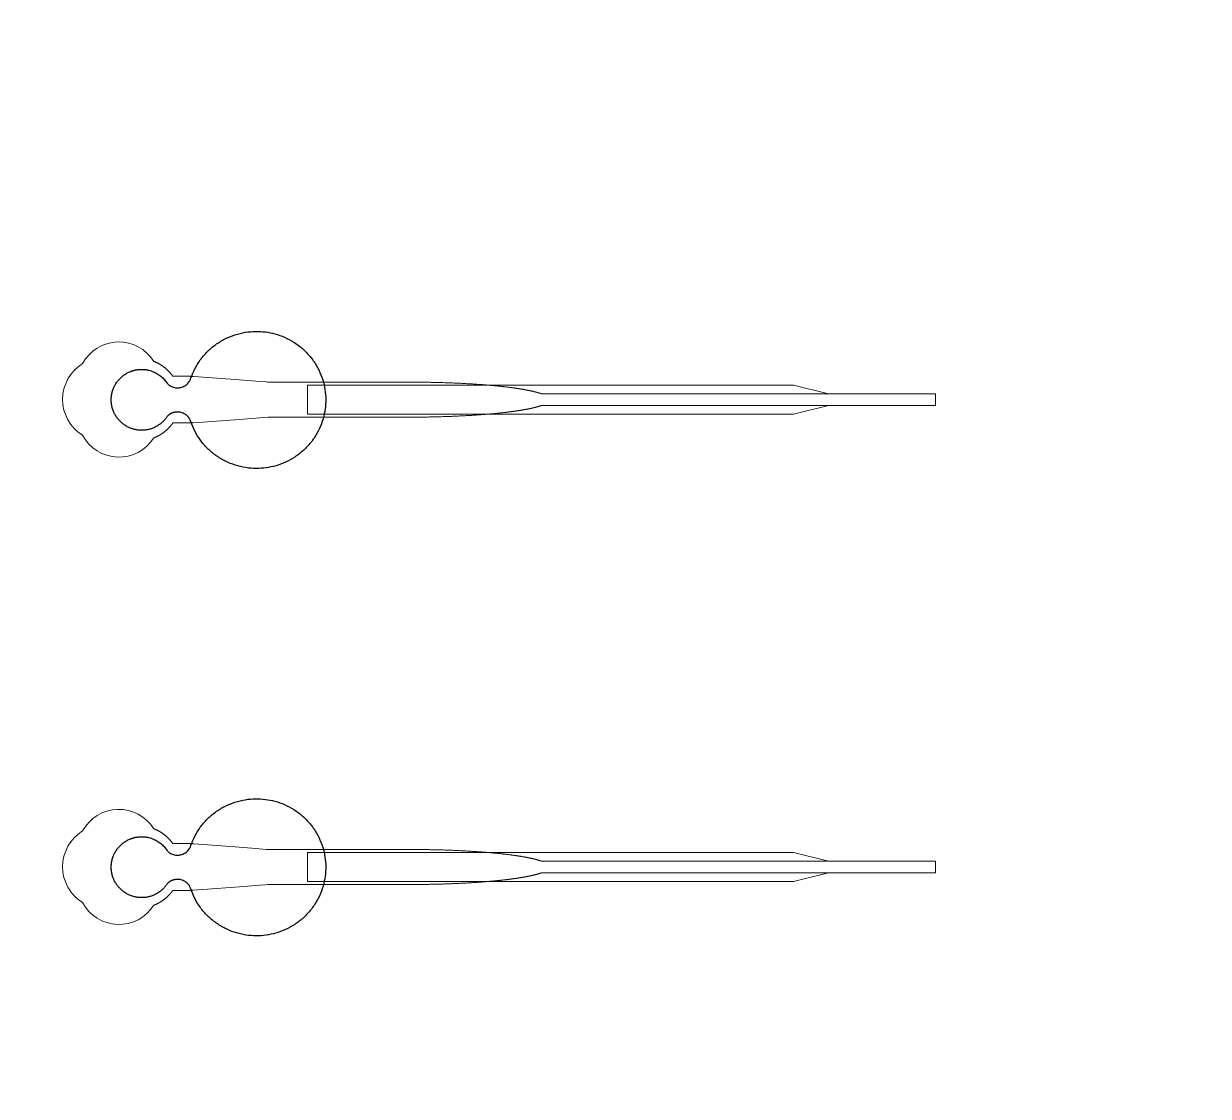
# Model space of a CAD drawing. Header units: inches. Extents: x -52997 to 52003, y -52254 to 52746.
# Drawn here: x 11659 to 16729, y -10988 to -6398 of the extents above; entities that cross this region are included whole.
import ezdxf

# ---------------------------------------------------------------- set-up
doc = ezdxf.new("R2010")
doc.units = ezdxf.units.IN
doc.header["$MEASUREMENT"] = 0
doc.layers.add('1', color=1, linetype='Continuous')
doc.layers.add('2', color=140, linetype='Continuous', lineweight=0)
doc.layers.add('3', color=90, linetype='Continuous', lineweight=0)

msp = doc.modelspace()

# ---------------------------------------------------------------- linework, layer by layer
at = {"layer": '1'}
for points in [[(-16283.4, -47485.7), (0, -47485.7), (16283.4, -47485.7, 5.999107)], [(-16250, -47285.7), (0, -47285.7), (16250, -47285.7, 5.986812)], [(-13685.8, -45485.7), (0, -45485.7), (13685.8, -45485.7, 6.794322)]]:
    msp.add_lwpolyline(points, format="xyb", close=True, dxfattribs=at)
msp.add_circle((-497.2, 245.8), 52500, dxfattribs=at)
for points in [[(12273.5, -8078.6), (12295.7, -8055.5), (12327.3, -8060.7), (12359, -8065.9), (12372.6, -8094.9), (12448, -8335.8), (12700, -8298.1), (12952, -8260.4), (12952.2, -8008.3), (12952.3, -7756.1), (12700.3, -7718.2), (12448.3, -7680.3), (12372.7, -7921.1), (12359.4, -7949.6), (12328.6, -7955.3), (12297.7, -7961.1), (12275.1, -7939.3), (12223.8, -7855.9), (12129.4, -7882), (12035, -7908.1), (12033.8, -8006), (12032.6, -8104), (12126.4, -8132.4), (12220.1, -8160.8), (12273.5, -8078.6)], [(12273.5, -10078.6), (12295.7, -10055.5), (12327.3, -10060.7), (12359, -10065.9), (12372.6, -10094.9), (12448, -10335.8), (12700, -10298.1), (12952, -10260.4), (12952.2, -10008.3), (12952.3, -9756.1), (12700.3, -9718.2), (12448.3, -9680.3), (12372.7, -9921.1), (12359.4, -9949.6), (12328.6, -9955.3), (12297.7, -9961.1), (12275.1, -9939.3), (12223.8, -9855.9), (12129.4, -9882), (12035, -9908.1), (12033.8, -10006), (12032.6, -10104), (12126.4, -10132.4), (12220.1, -10160.8), (12273.5, -10078.6)]]:
    msp.add_rational_spline(points, [1, 0.884783429184, 1, 0.884783429184, 1, 0.758252289935, 1, 0.758252289935, 1, 0.758252289935, 1, 0.758252289935, 1, 0.888941908896, 1, 0.888941908896, 1, 0.79946124759, 1, 0.79946124759, 1, 0.79946124759, 1, 0.79946124759, 1], degree=2, knots=[0, 0, 0, 0.969535, 0.969535, 1.939069, 1.939069, 3.359405, 3.359405, 4.779741, 4.779741, 6.200078, 6.200078, 7.620414, 7.620414, 8.571947, 8.571947, 9.52348, 9.52348, 10.812277, 10.812277, 12.101074, 12.101074, 13.389871, 13.389871, 14.678668, 14.678668, 14.678668], dxfattribs=at)
at = {"layer": '2'}
for points in [[(-16283.4, -47485.7), (0, -47485.7), (16283.4, -47485.7, 5.999107)], [(-16250, -47285.7), (0, -47285.7), (16250, -47285.7, 5.986812)], [(-13685.8, -45485.7), (0, -45485.7), (13685.8, -45485.7, 6.794322)], [(12216.2, -8170.4), (12216.5, -8170.3), (12217.4, -8170), (12218.2, -8169.7), (12219.1, -8169.3), (12219.9, -8169), (12220.8, -8168.6), (12221.6, -8168.3), (12222.5, -8167.9), (12223.3, -8167.5), (12224.2, -8167.2), (12225, -8166.8), (12225.9, -8166.4), (12226.7, -8166), (12227.6, -8165.6), (12228.5, -8165.2), (12229.3, -8164.8), (12230.2, -8164.4), (12231, -8163.9), (12231.9, -8163.5), (12232.7, -8163.1), (12233.6, -8162.6), (12234.5, -8162.2), (12235.3, -8161.7), (12236.2, -8161.3), (12237, -8160.8), (12237.9, -8160.3), (12238.8, -8159.9), (12239.6, -8159.4), (12240.5, -8158.9), (12241.3, -8158.4), (12242.2, -8157.9), (12243, -8157.4), (12243.9, -8156.9), (12244.7, -8156.4), (12245.6, -8155.8), (12246.4, -8155.3), (12247.3, -8154.8), (12248.1, -8154.2), (12249, -8153.7), (12249.8, -8153.1), (12250.6, -8152.6), (12251.5, -8152), (12252.3, -8151.4), (12253.1, -8150.9), (12254, -8150.3), (12254.8, -8149.7), (12255.6, -8149.1), (12256.5, -8148.5), (12257.3, -8147.9), (12258.1, -8147.3), (12258.9, -8146.7), (12259.7, -8146.1), (12260.5, -8145.5), (12261.3, -8144.8), (12262.2, -8144.2), (12263, -8143.6), (12263.8, -8142.9), (12264.5, -8142.3), (12265.3, -8141.7), (12266.1, -8141), (12266.9, -8140.4), (12267.7, -8139.7), (12268.5, -8139), (12269.2, -8138.4), (12270, -8137.7), (12270.8, -8137), (12271.5, -8136.3), (12272.3, -8135.7), (12273, -8135), (12273.8, -8134.3), (12274.5, -8133.6), (12275.3, -8132.9), (12276, -8132.2), (12276.7, -8131.5), (12277.5, -8130.8), (12278.2, -8130.1), (12278.9, -8129.3), (12279.6, -8128.6), (12280.3, -8127.9), (12281, -8127.2), (12281.7, -8126.4), (12282.4, -8125.7), (12283.1, -8125), (12283.8, -8124.3), (12284.4, -8123.5), (12285.1, -8122.8), (12285.8, -8122), (12286.4, -8121.3), (12287.1, -8120.5), (12287.7, -8119.8), (12288.3, -8119), (12289, -8118.3), (12289.6, -8117.5), (12290.2, -8116.8), (12290.8, -8116), (12291.5, -8115.3), (12292.1, -8114.5), (12292.7, -8113.7), (12293.2, -8113), (12293.8, -8112.2), (12294.4, -8111.4), (12295, -8110.7), (12295.5, -8109.9), (12296.1, -8109.1), (12296.7, -8108.4), (12297.2, -8107.6), (12297.7, -8106.8), (12341.3, -8106.8), (12363.1, -8106.8), (12374, -8106.8), (12376.8, -8106.8), (12378.1, -8106.8), (12378.2, -8106.8), (12378.2, -8106.8), (12378.2, -8106.8), (12378.2, -8106.8), (12378.2, -8106.8), (12378.3, -8106.8), (12378.6, -8106.8), (12379.3, -8106.7), (12380.7, -8106.6), (12383.5, -8106.4), (12405.5, -8104.7), (12582.2, -8091.2), (12670.5, -8084.4), (12692.6, -8082.7), (12703.6, -8081.9), (12704, -8081.8), (12704.1, -8081.8), (12704.1, -8081.8), (12704.1, -8081.8), (12704.2, -8081.8), (12704.6, -8081.8), (12965.1, -8081.8), (12971.4, -8081.8), (12984, -8081.8), (13084.5, -8081.8), (13285.5, -8081.8), (13298.1, -8081.8), (13304.3, -8081.8), (13307.5, -8081.8), (13309.1, -8081.8), (13309.4, -8081.8), (13309.6, -8081.8), (13309.7, -8081.8), (13309.8, -8081.8), (13309.8, -8081.8), (13309.8, -8081.8), (13310.4, -8081.8), (13315, -8081.8), (13319.6, -8081.8), (13324.2, -8081.8), (13328.8, -8081.8), (13333.5, -8081.8), (13338.1, -8081.7), (13342.8, -8081.7), (13347.5, -8081.7), (13352.2, -8081.6), (13356.9, -8081.6), (13361.6, -8081.6), (13366.3, -8081.5), (13371.1, -8081.4), (13375.8, -8081.4), (13380.6, -8081.3), (13385.3, -8081.2), (13390.1, -8081.2), (13394.9, -8081.1), (13399.6, -8081), (13404.4, -8080.9), (13409.2, -8080.8), (13414, -8080.7), (13418.8, -8080.6), (13423.6, -8080.5), (13428.5, -8080.3), (13433.3, -8080.2), (13438.1, -8080.1), (13442.9, -8080), (13447.8, -8079.8), (13452.6, -8079.7), (13457.4, -8079.5), (13462.3, -8079.4), (13467.1, -8079.2), (13471.9, -8079), (13476.8, -8078.9), (13481.6, -8078.7), (13486.4, -8078.5), (13491.2, -8078.3), (13496.1, -8078.1), (13500.9, -8077.9), (13505.7, -8077.7), (13510.5, -8077.5), (13515.3, -8077.3), (13520.1, -8077.1), (13524.9, -8076.8), (13529.7, -8076.6), (13534.5, -8076.4), (13539.2, -8076.1), (13544, -8075.9), (13548.7, -8075.6), (13553.5, -8075.4), (13558.2, -8075.1), (13562.9, -8074.8), (13567.6, -8074.6), (13572.3, -8074.3), (13577, -8074), (13581.7, -8073.7), (13586.3, -8073.4), (13591, -8073.1), (13595.6, -8072.8), (13600.2, -8072.5), (13604.8, -8072.1), (13609.4, -8071.8), (13611.6, -8071.6), (13613.9, -8071.5), (13616.2, -8071.3), (13618.5, -8071.1), (13620.7, -8071), (13623, -8070.8), (13625.2, -8070.6), (13627.5, -8070.5), (13629.7, -8070.3), (13631.9, -8070.1), (13634.2, -8069.9), (13636.4, -8069.7), (13638.6, -8069.6), (13640.8, -8069.4), (13643.1, -8069.2), (13645.3, -8069), (13647.5, -8068.8), (13649.6, -8068.6), (13651.8, -8068.5), (13654, -8068.3), (13656.2, -8068.1), (13658.4, -8067.9), (13660.5, -8067.7), (13662.7, -8067.5), (13664.8, -8067.3), (13667, -8067.1), (13669.1, -8066.9), (13671.2, -8066.7), (13673.4, -8066.5), (13675.5, -8066.3), (13677.6, -8066.1), (13679.7, -8065.9), (13681.8, -8065.7), (13683.9, -8065.5), (13686, -8065.3), (13688.1, -8065.1), (13690.1, -8064.8), (13692.2, -8064.6), (13694.2, -8064.4), (13696.3, -8064.2), (13698.3, -8064), (13700.4, -8063.8), (13702.4, -8063.5), (13704.4, -8063.3), (13706.4, -8063.1), (13708.4, -8062.9), (13710.4, -8062.7), (13712.4, -8062.4), (13714.4, -8062.2), (13716.4, -8062), (13718.3, -8061.8), (13720.3, -8061.5), (13722.2, -8061.3), (13724.2, -8061.1), (13726.1, -8060.8), (13728, -8060.6), (13729.9, -8060.4), (13731.9, -8060.1), (13733.8, -8059.9), (13735.6, -8059.7), (13737.5, -8059.4), (13739.4, -8059.2), (13741.3, -8058.9), (13743.1, -8058.7), (13745, -8058.5), (13746.8, -8058.2), (13748.6, -8058), (13750.5, -8057.7), (13752.3, -8057.5), (13754.1, -8057.2), (13755.9, -8057), (13757.7, -8056.7), (13759.4, -8056.5), (13761.2, -8056.2), (13763, -8056), (13764.7, -8055.7), (13766.4, -8055.5), (13768.2, -8055.2), (13769.9, -8055), (13771.6, -8054.7), (13773.3, -8054.5), (13775, -8054.2), (13776.7, -8053.9), (13778.4, -8053.7), (13780, -8053.4), (13781.7, -8053.2), (13783.3, -8052.9), (13784.9, -8052.6), (13786.6, -8052.4), (13788.2, -8052.1), (13789.8, -8051.8), (13791.4, -8051.6), (13793, -8051.3), (13794.5, -8051), (13796.1, -8050.8), (13797.7, -8050.5), (13799.2, -8050.2), (13800.7, -8050), (13802.3, -8049.7), (13803.8, -8049.4), (13805.3, -8049.1), (13806.8, -8048.9), (13808.2, -8048.6), (13809.7, -8048.3), (13811.2, -8048), (13812.6, -8047.8), (13814.1, -8047.5), (13815.5, -8047.2), (13816.9, -8046.9), (13818.3, -8046.6), (13819.7, -8046.4), (13821.1, -8046.1), (13822.5, -8045.8), (13823.8, -8045.5), (13825.2, -8045.2), (13826.5, -8044.9), (13827.9, -8044.7), (13829.2, -8044.4), (13830.5, -8044.1), (13831.8, -8043.8), (13833.1, -8043.5), (13834.4, -8043.2), (13835.6, -8043), (13836.9, -8042.7), (13838.2, -8042.4), (13839.4, -8042.1), (13840.6, -8041.8), (13841.8, -8041.5), (13843, -8041.2), (13844.2, -8040.9), (13845.4, -8040.6), (13846.6, -8040.3), (13847.7, -8040.1), (13848.9, -8039.8), (13850, -8039.5), (13851.2, -8039.2), (13852.3, -8038.9), (13853.4, -8038.6), (13854.5, -8038.3), (13855.5, -8038), (13856.6, -8037.7), (13857.7, -8037.4), (13858.7, -8037.1), (13859.8, -8036.8), (13860.8, -8036.5), (13861.8, -8036.2), (13862.8, -8035.9), (13863.8, -8035.6), (13864.8, -8035.3), (13865.8, -8035), (13866.7, -8034.7), (13867.7, -8034.4), (13868.6, -8034.1), (13869.5, -8033.8), (13870.5, -8033.5), (13871.4, -8033.2), (13872.3, -8032.9), (13873.1, -8032.6), (13874, -8032.3), (13875.4, -8031.9), (15561.1, -8032), (15561.1, -7981.8), (13875.5, -7981.8), (13875.2, -7981.7), (13874.4, -7981.4), (13873.5, -7981.1), (13872.6, -7980.8), (13871.7, -7980.5), (13870.8, -7980.2), (13869.9, -7979.9), (13869, -7979.6), (13868, -7979.3), (13867.1, -7979), (13866.1, -7978.7), (13865.1, -7978.4), (13864.2, -7978.1), (13863.2, -7977.8), (13862.2, -7977.5), (13861.1, -7977.2), (13860.1, -7976.9), (13859.1, -7976.6), (13858, -7976.3), (13857, -7976.1), (13855.9, -7975.8), (13854.8, -7975.5), (13853.7, -7975.2), (13852.6, -7974.9), (13851.5, -7974.6), (13850.4, -7974.3), (13849.2, -7974), (13848.1, -7973.7), (13846.9, -7973.4), (13845.8, -7973.1), (13844.6, -7972.8), (13843.4, -7972.5), (13842.2, -7972.2), (13841, -7971.9), (13839.7, -7971.7), (13838.5, -7971.4), (13837.3, -7971.1), (13836, -7970.8), (13834.7, -7970.5), (13833.5, -7970.2), (13832.2, -7969.9), (13830.9, -7969.6), (13829.6, -7969.4), (13828.2, -7969.1), (13826.9, -7968.8), (13825.6, -7968.5), (13824.2, -7968.2), (13822.8, -7967.9), (13821.5, -7967.7), (13820.1, -7967.4), (13818.7, -7967.1), (13817.3, -7966.8), (13815.8, -7966.5), (13814.4, -7966.3), (13813, -7966), (13811.5, -7965.7), (13810.1, -7965.4), (13808.6, -7965.1), (13807.1, -7964.9), (13805.6, -7964.6), (13804.1, -7964.3), (13802.6, -7964), (13801.1, -7963.8), (13799.5, -7963.5), (13798, -7963.2), (13796.5, -7963), (13794.9, -7962.7), (13793.3, -7962.4), (13791.7, -7962.2), (13790.1, -7961.9), (13788.5, -7961.6), (13786.9, -7961.4), (13785.3, -7961.1), (13783.7, -7960.8), (13782, -7960.6), (13780.4, -7960.3), (13778.7, -7960), (13777, -7959.8), (13775.4, -7959.5), (13773.7, -7959.3), (13772, -7959), (13770.3, -7958.7), (13768.5, -7958.5), (13766.8, -7958.2), (13765.1, -7958), (13763.3, -7957.7), (13761.6, -7957.5), (13759.8, -7957.2), (13758, -7957), (13756.2, -7956.7), (13754.4, -7956.5), (13752.6, -7956.2), (13750.8, -7956), (13749, -7955.7), (13747.2, -7955.5), (13745.3, -7955.2), (13743.5, -7955), (13741.6, -7954.8), (13739.8, -7954.5), (13737.9, -7954.3), (13736, -7954), (13734.1, -7953.8), (13732.2, -7953.6), (13730.3, -7953.3), (13728.4, -7953.1), (13726.5, -7952.9), (13724.6, -7952.6), (13722.6, -7952.4), (13720.7, -7952.2), (13718.7, -7951.9), (13716.8, -7951.7), (13714.8, -7951.5), (13712.8, -7951.3), (13710.8, -7951), (13708.8, -7950.8), (13706.8, -7950.6), (13704.8, -7950.4), (13702.8, -7950.2), (13700.8, -7949.9), (13698.8, -7949.7), (13696.7, -7949.5), (13694.7, -7949.3), (13692.6, -7949.1), (13690.6, -7948.9), (13688.5, -7948.7), (13686.4, -7948.4), (13684.3, -7948.2), (13682.3, -7948), (13680.2, -7947.8), (13678.1, -7947.6), (13675.9, -7947.4), (13673.8, -7947.2), (13671.7, -7947), (13669.6, -7946.8), (13667.5, -7946.6), (13665.3, -7946.4), (13663.2, -7946.2), (13661, -7946), (13658.9, -7945.8), (13656.7, -7945.6), (13654.5, -7945.4), (13652.3, -7945.3), (13650.2, -7945.1), (13648, -7944.9), (13645.8, -7944.7), (13643.6, -7944.5), (13641.4, -7944.3), (13639.2, -7944.1), (13637, -7944), (13634.7, -7943.8), (13632.5, -7943.6), (13630.3, -7943.4), (13628, -7943.2), (13625.8, -7943.1), (13623.6, -7942.9), (13621.3, -7942.7), (13619.1, -7942.6), (13616.8, -7942.4), (13614.5, -7942.2), (13612.3, -7942.1), (13607.7, -7941.7), (13603.1, -7941.4), (13598.6, -7941.1), (13594, -7940.8), (13589.3, -7940.5), (13584.7, -7940.2), (13580.1, -7939.9), (13575.4, -7939.6), (13570.7, -7939.3), (13566.1, -7939), (13561.4, -7938.7), (13556.7, -7938.5), (13551.9, -7938.2), (13547.2, -7937.9), (13542.5, -7937.7), (13537.7, -7937.5), (13533, -7937.2), (13528.2, -7937), (13523.4, -7936.7), (13518.7, -7936.5), (13513.9, -7936.3), (13509.1, -7936.1), (13504.3, -7935.9), (13499.5, -7935.7), (13494.7, -7935.5), (13489.9, -7935.3), (13485.1, -7935.1), (13480.3, -7934.9), (13475.5, -7934.7), (13470.7, -7934.6), (13465.9, -7934.4), (13461.1, -7934.3), (13456.3, -7934.1), (13451.4, -7933.9), (13446.6, -7933.8), (13441.8, -7933.7), (13437, -7933.5), (13432.2, -7933.4), (13427.4, -7933.3), (13422.7, -7933.2), (13417.9, -7933.1), (13413.1, -7932.9), (13408.3, -7932.8), (13403.6, -7932.8), (13398.8, -7932.7), (13394, -7932.6), (13389.3, -7932.5), (13384.6, -7932.4), (13379.8, -7932.3), (13375.1, -7932.3), (13370.4, -7932.2), (13365.7, -7932.2), (13361, -7932.1), (13356.3, -7932.1), (13351.7, -7932), (13347, -7932), (13342.3, -7931.9), (13337.7, -7931.9), (13333.1, -7931.9), (13328.5, -7931.9), (13323.9, -7931.9), (13321.6, -7931.8), (13321, -7931.8), (13320.7, -7931.8), (13320.6, -7931.8), (13320.4, -7931.8), (13318.8, -7931.8), (13312.4, -7931.8), (13299.7, -7931.8), (13248.7, -7931.8), (13044.8, -7931.8), (12993.8, -7931.8), (12968.3, -7931.8), (12961.9, -7931.8), (12960.3, -7931.8), (12704.5, -7931.8), (12704.1, -7931.8), (12704.1, -7931.8), (12704.1, -7931.8), (12704, -7931.8), (12703.9, -7931.8), (12703.6, -7931.8), (12702.2, -7931.7), (12696.7, -7931.3), (12652.5, -7927.9), (12564.2, -7921.1), (12387.6, -7907.6), (12382, -7907.1), (12379.3, -7906.9), (12378.6, -7906.9), (12378.2, -7906.8), (12378.2, -7906.8), (12378.2, -7906.8), (12378.2, -7906.8), (12378.2, -7906.8), (12378.1, -7906.8), (12378.1, -7906.8), (12377.8, -7906.8), (12375, -7906.8), (12369.6, -7906.8), (12358.7, -7906.8), (12336.9, -7906.8), (12315.1, -7906.8), (12304.2, -7906.8), (12298.8, -7906.8), (12298.1, -7906.8), (12297.9, -7906.8), (12297.8, -7906.8), (12297.8, -7906.8), (12297.8, -7906.8), (12297.7, -7906.8), (12297.7, -7906.8), (12297.3, -7906.2), (12296.5, -7905.1), (12295.7, -7904), (12294.9, -7902.9), (12294.1, -7901.8), (12293.2, -7900.6), (12292.4, -7899.5), (12291.5, -7898.4), (12290.6, -7897.3), (12289.7, -7896.2), (12288.8, -7895.1), (12287.9, -7894), (12286.9, -7892.9), (12286, -7891.8), (12285, -7890.7), (12284, -7889.6), (12283, -7888.5), (12282, -7887.5), (12281, -7886.4), (12280, -7885.3), (12279, -7884.3), (12277.9, -7883.2), (12276.8, -7882.2), (12275.8, -7881.1), (12274.7, -7880.1), (12273.6, -7879), (12272.5, -7878), (12271.3, -7877), (12270.2, -7876), (12269.1, -7875), (12267.9, -7874), (12266.7, -7873), (12265.6, -7872), (12264.4, -7871), (12263.2, -7870.1), (12262, -7869.1), (12260.7, -7868.2), (12259.5, -7867.2), (12258.3, -7866.3), (12257, -7865.4), (12255.8, -7864.5), (12254.5, -7863.6), (12253.2, -7862.7), (12251.9, -7861.8), (12250.6, -7861), (12249.3, -7860.1), (12248, -7859.3), (12246.7, -7858.4), (12245.4, -7857.6), (12244, -7856.8), (12242.7, -7856), (12241.3, -7855.2), (12240, -7854.4), (12238.6, -7853.6), (12237.3, -7852.9), (12235.9, -7852.1), (12234.5, -7851.4), (12233.1, -7850.7), (12231.7, -7850), (12230.3, -7849.3), (12228.9, -7848.6), (12227.5, -7848), (12226.1, -7847.3), (12224.7, -7846.7), (12223.2, -7846.1), (12221.8, -7845.5), (12220.4, -7844.9), (12219, -7844.3), (12217.5, -7843.7), (12216.3, -7843.2, 0.576044), (11911.7, -7852.6, 0.560065), (11911.7, -8159.1, 0.578435)], [(12216.2, -10170.4), (12216.5, -10170.3), (12217.4, -10170), (12218.2, -10169.7), (12219.1, -10169.3), (12219.9, -10169), (12220.8, -10168.6), (12221.6, -10168.3), (12222.5, -10167.9), (12223.3, -10167.5), (12224.2, -10167.2), (12225, -10166.8), (12225.9, -10166.4), (12226.7, -10166), (12227.6, -10165.6), (12228.5, -10165.2), (12229.3, -10164.8), (12230.2, -10164.4), (12231, -10163.9), (12231.9, -10163.5), (12232.7, -10163.1), (12233.6, -10162.6), (12234.5, -10162.2), (12235.3, -10161.7), (12236.2, -10161.3), (12237, -10160.8), (12237.9, -10160.3), (12238.8, -10159.9), (12239.6, -10159.4), (12240.5, -10158.9), (12241.3, -10158.4), (12242.2, -10157.9), (12243, -10157.4), (12243.9, -10156.9), (12244.7, -10156.4), (12245.6, -10155.8), (12246.4, -10155.3), (12247.3, -10154.8), (12248.1, -10154.2), (12249, -10153.7), (12249.8, -10153.1), (12250.6, -10152.6), (12251.5, -10152), (12252.3, -10151.4), (12253.1, -10150.9), (12254, -10150.3), (12254.8, -10149.7), (12255.6, -10149.1), (12256.5, -10148.5), (12257.3, -10147.9), (12258.1, -10147.3), (12258.9, -10146.7), (12259.7, -10146.1), (12260.5, -10145.5), (12261.3, -10144.8), (12262.2, -10144.2), (12263, -10143.6), (12263.8, -10142.9), (12264.5, -10142.3), (12265.3, -10141.7), (12266.1, -10141), (12266.9, -10140.4), (12267.7, -10139.7), (12268.5, -10139), (12269.2, -10138.4), (12270, -10137.7), (12270.8, -10137), (12271.5, -10136.3), (12272.3, -10135.7), (12273, -10135), (12273.8, -10134.3), (12274.5, -10133.6), (12275.3, -10132.9), (12276, -10132.2), (12276.7, -10131.5), (12277.5, -10130.8), (12278.2, -10130.1), (12278.9, -10129.3), (12279.6, -10128.6), (12280.3, -10127.9), (12281, -10127.2), (12281.7, -10126.4), (12282.4, -10125.7), (12283.1, -10125), (12283.8, -10124.3), (12284.4, -10123.5), (12285.1, -10122.8), (12285.8, -10122), (12286.4, -10121.3), (12287.1, -10120.5), (12287.7, -10119.8), (12288.3, -10119), (12289, -10118.3), (12289.6, -10117.5), (12290.2, -10116.8), (12290.8, -10116), (12291.5, -10115.3), (12292.1, -10114.5), (12292.7, -10113.7), (12293.2, -10113), (12293.8, -10112.2), (12294.4, -10111.4), (12295, -10110.7), (12295.5, -10109.9), (12296.1, -10109.1), (12296.7, -10108.4), (12297.2, -10107.6), (12297.7, -10106.8), (12341.3, -10106.8), (12363.1, -10106.8), (12374, -10106.8), (12376.8, -10106.8), (12378.1, -10106.8), (12378.2, -10106.8), (12378.2, -10106.8), (12378.2, -10106.8), (12378.2, -10106.8), (12378.2, -10106.8), (12378.3, -10106.8), (12378.6, -10106.8), (12379.3, -10106.7), (12380.7, -10106.6), (12383.5, -10106.4), (12405.5, -10104.7), (12582.2, -10091.2), (12670.5, -10084.4), (12692.6, -10082.7), (12703.6, -10081.9), (12704, -10081.8), (12704.1, -10081.8), (12704.1, -10081.8), (12704.1, -10081.8), (12704.2, -10081.8), (12704.6, -10081.8), (12965.1, -10081.8), (12971.4, -10081.8), (12984, -10081.8), (13084.5, -10081.8), (13285.5, -10081.8), (13298.1, -10081.8), (13304.3, -10081.8), (13307.5, -10081.8), (13309.1, -10081.8), (13309.4, -10081.8), (13309.6, -10081.8), (13309.7, -10081.8), (13309.8, -10081.8), (13309.8, -10081.8), (13309.8, -10081.8), (13310.4, -10081.8), (13315, -10081.8), (13319.6, -10081.8), (13324.2, -10081.8), (13328.8, -10081.8), (13333.5, -10081.8), (13338.1, -10081.7), (13342.8, -10081.7), (13347.5, -10081.7), (13352.2, -10081.6), (13356.9, -10081.6), (13361.6, -10081.6), (13366.3, -10081.5), (13371.1, -10081.4), (13375.8, -10081.4), (13380.6, -10081.3), (13385.3, -10081.2), (13390.1, -10081.2), (13394.9, -10081.1), (13399.6, -10081), (13404.4, -10080.9), (13409.2, -10080.8), (13414, -10080.7), (13418.8, -10080.6), (13423.6, -10080.5), (13428.5, -10080.3), (13433.3, -10080.2), (13438.1, -10080.1), (13442.9, -10080), (13447.8, -10079.8), (13452.6, -10079.7), (13457.4, -10079.5), (13462.3, -10079.4), (13467.1, -10079.2), (13471.9, -10079), (13476.8, -10078.9), (13481.6, -10078.7), (13486.4, -10078.5), (13491.2, -10078.3), (13496.1, -10078.1), (13500.9, -10077.9), (13505.7, -10077.7), (13510.5, -10077.5), (13515.3, -10077.3), (13520.1, -10077.1), (13524.9, -10076.8), (13529.7, -10076.6), (13534.5, -10076.4), (13539.2, -10076.1), (13544, -10075.9), (13548.7, -10075.6), (13553.5, -10075.4), (13558.2, -10075.1), (13562.9, -10074.8), (13567.6, -10074.6), (13572.3, -10074.3), (13577, -10074), (13581.7, -10073.7), (13586.3, -10073.4), (13591, -10073.1), (13595.6, -10072.8), (13600.2, -10072.5), (13604.8, -10072.1), (13609.4, -10071.8), (13611.6, -10071.6), (13613.9, -10071.5), (13616.2, -10071.3), (13618.5, -10071.1), (13620.7, -10071), (13623, -10070.8), (13625.2, -10070.6), (13627.5, -10070.5), (13629.7, -10070.3), (13631.9, -10070.1), (13634.2, -10069.9), (13636.4, -10069.7), (13638.6, -10069.6), (13640.8, -10069.4), (13643.1, -10069.2), (13645.3, -10069), (13647.5, -10068.8), (13649.6, -10068.6), (13651.8, -10068.5), (13654, -10068.3), (13656.2, -10068.1), (13658.4, -10067.9), (13660.5, -10067.7), (13662.7, -10067.5), (13664.8, -10067.3), (13667, -10067.1), (13669.1, -10066.9), (13671.2, -10066.7), (13673.4, -10066.5), (13675.5, -10066.3), (13677.6, -10066.1), (13679.7, -10065.9), (13681.8, -10065.7), (13683.9, -10065.5), (13686, -10065.3), (13688.1, -10065.1), (13690.1, -10064.8), (13692.2, -10064.6), (13694.2, -10064.4), (13696.3, -10064.2), (13698.3, -10064), (13700.4, -10063.8), (13702.4, -10063.5), (13704.4, -10063.3), (13706.4, -10063.1), (13708.4, -10062.9), (13710.4, -10062.7), (13712.4, -10062.4), (13714.4, -10062.2), (13716.4, -10062), (13718.3, -10061.8), (13720.3, -10061.5), (13722.2, -10061.3), (13724.2, -10061.1), (13726.1, -10060.8), (13728, -10060.6), (13729.9, -10060.4), (13731.9, -10060.1), (13733.8, -10059.9), (13735.6, -10059.7), (13737.5, -10059.4), (13739.4, -10059.2), (13741.3, -10058.9), (13743.1, -10058.7), (13745, -10058.5), (13746.8, -10058.2), (13748.6, -10058), (13750.5, -10057.7), (13752.3, -10057.5), (13754.1, -10057.2), (13755.9, -10057), (13757.7, -10056.7), (13759.4, -10056.5), (13761.2, -10056.2), (13763, -10056), (13764.7, -10055.7), (13766.4, -10055.5), (13768.2, -10055.2), (13769.9, -10055), (13771.6, -10054.7), (13773.3, -10054.5), (13775, -10054.2), (13776.7, -10053.9), (13778.4, -10053.7), (13780, -10053.4), (13781.7, -10053.2), (13783.3, -10052.9), (13784.9, -10052.6), (13786.6, -10052.4), (13788.2, -10052.1), (13789.8, -10051.8), (13791.4, -10051.6), (13793, -10051.3), (13794.5, -10051), (13796.1, -10050.8), (13797.7, -10050.5), (13799.2, -10050.2), (13800.7, -10050), (13802.3, -10049.7), (13803.8, -10049.4), (13805.3, -10049.1), (13806.8, -10048.9), (13808.2, -10048.6), (13809.7, -10048.3), (13811.2, -10048), (13812.6, -10047.8), (13814.1, -10047.5), (13815.5, -10047.2), (13816.9, -10046.9), (13818.3, -10046.6), (13819.7, -10046.4), (13821.1, -10046.1), (13822.5, -10045.8), (13823.8, -10045.5), (13825.2, -10045.2), (13826.5, -10044.9), (13827.9, -10044.7), (13829.2, -10044.4), (13830.5, -10044.1), (13831.8, -10043.8), (13833.1, -10043.5), (13834.4, -10043.2), (13835.6, -10043), (13836.9, -10042.7), (13838.2, -10042.4), (13839.4, -10042.1), (13840.6, -10041.8), (13841.8, -10041.5), (13843, -10041.2), (13844.2, -10040.9), (13845.4, -10040.6), (13846.6, -10040.3), (13847.7, -10040.1), (13848.9, -10039.8), (13850, -10039.5), (13851.2, -10039.2), (13852.3, -10038.9), (13853.4, -10038.6), (13854.5, -10038.3), (13855.5, -10038), (13856.6, -10037.7), (13857.7, -10037.4), (13858.7, -10037.1), (13859.8, -10036.8), (13860.8, -10036.5), (13861.8, -10036.2), (13862.8, -10035.9), (13863.8, -10035.6), (13864.8, -10035.3), (13865.8, -10035), (13866.7, -10034.7), (13867.7, -10034.4), (13868.6, -10034.1), (13869.5, -10033.8), (13870.5, -10033.5), (13871.4, -10033.2), (13872.3, -10032.9), (13873.1, -10032.6), (13874, -10032.3), (13875.4, -10031.9), (15561.1, -10032), (15561.1, -9981.8), (13875.5, -9981.8), (13875.2, -9981.7), (13874.4, -9981.4), (13873.5, -9981.1), (13872.6, -9980.8), (13871.7, -9980.5), (13870.8, -9980.2), (13869.9, -9979.9), (13869, -9979.6), (13868, -9979.3), (13867.1, -9979), (13866.1, -9978.7), (13865.1, -9978.4), (13864.2, -9978.1), (13863.2, -9977.8), (13862.2, -9977.5), (13861.1, -9977.2), (13860.1, -9976.9), (13859.1, -9976.6), (13858, -9976.3), (13857, -9976.1), (13855.9, -9975.8), (13854.8, -9975.5), (13853.7, -9975.2), (13852.6, -9974.9), (13851.5, -9974.6), (13850.4, -9974.3), (13849.2, -9974), (13848.1, -9973.7), (13846.9, -9973.4), (13845.8, -9973.1), (13844.6, -9972.8), (13843.4, -9972.5), (13842.2, -9972.2), (13841, -9971.9), (13839.7, -9971.7), (13838.5, -9971.4), (13837.3, -9971.1), (13836, -9970.8), (13834.7, -9970.5), (13833.5, -9970.2), (13832.2, -9969.9), (13830.9, -9969.6), (13829.6, -9969.4), (13828.2, -9969.1), (13826.9, -9968.8), (13825.6, -9968.5), (13824.2, -9968.2), (13822.8, -9967.9), (13821.5, -9967.7), (13820.1, -9967.4), (13818.7, -9967.1), (13817.3, -9966.8), (13815.8, -9966.5), (13814.4, -9966.3), (13813, -9966), (13811.5, -9965.7), (13810.1, -9965.4), (13808.6, -9965.1), (13807.1, -9964.9), (13805.6, -9964.6), (13804.1, -9964.3), (13802.6, -9964), (13801.1, -9963.8), (13799.5, -9963.5), (13798, -9963.2), (13796.5, -9963), (13794.9, -9962.7), (13793.3, -9962.4), (13791.7, -9962.2), (13790.1, -9961.9), (13788.5, -9961.6), (13786.9, -9961.4), (13785.3, -9961.1), (13783.7, -9960.8), (13782, -9960.6), (13780.4, -9960.3), (13778.7, -9960), (13777, -9959.8), (13775.4, -9959.5), (13773.7, -9959.3), (13772, -9959), (13770.3, -9958.7), (13768.5, -9958.5), (13766.8, -9958.2), (13765.1, -9958), (13763.3, -9957.7), (13761.6, -9957.5), (13759.8, -9957.2), (13758, -9957), (13756.2, -9956.7), (13754.4, -9956.5), (13752.6, -9956.2), (13750.8, -9956), (13749, -9955.7), (13747.2, -9955.5), (13745.3, -9955.2), (13743.5, -9955), (13741.6, -9954.8), (13739.8, -9954.5), (13737.9, -9954.3), (13736, -9954), (13734.1, -9953.8), (13732.2, -9953.6), (13730.3, -9953.3), (13728.4, -9953.1), (13726.5, -9952.9), (13724.6, -9952.6), (13722.6, -9952.4), (13720.7, -9952.2), (13718.7, -9951.9), (13716.8, -9951.7), (13714.8, -9951.5), (13712.8, -9951.3), (13710.8, -9951), (13708.8, -9950.8), (13706.8, -9950.6), (13704.8, -9950.4), (13702.8, -9950.2), (13700.8, -9949.9), (13698.8, -9949.7), (13696.7, -9949.5), (13694.7, -9949.3), (13692.6, -9949.1), (13690.6, -9948.9), (13688.5, -9948.7), (13686.4, -9948.4), (13684.3, -9948.2), (13682.3, -9948), (13680.2, -9947.8), (13678.1, -9947.6), (13675.9, -9947.4), (13673.8, -9947.2), (13671.7, -9947), (13669.6, -9946.8), (13667.5, -9946.6), (13665.3, -9946.4), (13663.2, -9946.2), (13661, -9946), (13658.9, -9945.8), (13656.7, -9945.6), (13654.5, -9945.4), (13652.3, -9945.3), (13650.2, -9945.1), (13648, -9944.9), (13645.8, -9944.7), (13643.6, -9944.5), (13641.4, -9944.3), (13639.2, -9944.1), (13637, -9944), (13634.7, -9943.8), (13632.5, -9943.6), (13630.3, -9943.4), (13628, -9943.2), (13625.8, -9943.1), (13623.6, -9942.9), (13621.3, -9942.7), (13619.1, -9942.6), (13616.8, -9942.4), (13614.5, -9942.2), (13612.3, -9942.1), (13607.7, -9941.7), (13603.1, -9941.4), (13598.6, -9941.1), (13594, -9940.8), (13589.3, -9940.5), (13584.7, -9940.2), (13580.1, -9939.9), (13575.4, -9939.6), (13570.7, -9939.3), (13566.1, -9939), (13561.4, -9938.7), (13556.7, -9938.5), (13551.9, -9938.2), (13547.2, -9937.9), (13542.5, -9937.7), (13537.7, -9937.5), (13533, -9937.2), (13528.2, -9937), (13523.4, -9936.7), (13518.7, -9936.5), (13513.9, -9936.3), (13509.1, -9936.1), (13504.3, -9935.9), (13499.5, -9935.7), (13494.7, -9935.5), (13489.9, -9935.3), (13485.1, -9935.1), (13480.3, -9934.9), (13475.5, -9934.7), (13470.7, -9934.6), (13465.9, -9934.4), (13461.1, -9934.3), (13456.3, -9934.1), (13451.4, -9933.9), (13446.6, -9933.8), (13441.8, -9933.7), (13437, -9933.5), (13432.2, -9933.4), (13427.4, -9933.3), (13422.7, -9933.2), (13417.9, -9933.1), (13413.1, -9932.9), (13408.3, -9932.8), (13403.6, -9932.8), (13398.8, -9932.7), (13394, -9932.6), (13389.3, -9932.5), (13384.6, -9932.4), (13379.8, -9932.3), (13375.1, -9932.3), (13370.4, -9932.2), (13365.7, -9932.2), (13361, -9932.1), (13356.3, -9932.1), (13351.7, -9932), (13347, -9932), (13342.3, -9931.9), (13337.7, -9931.9), (13333.1, -9931.9), (13328.5, -9931.9), (13323.9, -9931.9), (13321.6, -9931.8), (13321, -9931.8), (13320.7, -9931.8), (13320.6, -9931.8), (13320.4, -9931.8), (13318.8, -9931.8), (13312.4, -9931.8), (13299.7, -9931.8), (13248.7, -9931.8), (13044.8, -9931.8), (12993.8, -9931.8), (12968.3, -9931.8), (12961.9, -9931.8), (12960.3, -9931.8), (12704.5, -9931.8), (12704.1, -9931.8), (12704.1, -9931.8), (12704.1, -9931.8), (12704, -9931.8), (12703.9, -9931.8), (12703.6, -9931.8), (12702.2, -9931.7), (12696.7, -9931.3), (12652.5, -9927.9), (12564.2, -9921.1), (12387.6, -9907.6), (12382, -9907.1), (12379.3, -9906.9), (12378.6, -9906.9), (12378.2, -9906.8), (12378.2, -9906.8), (12378.2, -9906.8), (12378.2, -9906.8), (12378.2, -9906.8), (12378.1, -9906.8), (12378.1, -9906.8), (12377.8, -9906.8), (12375, -9906.8), (12369.6, -9906.8), (12358.7, -9906.8), (12336.9, -9906.8), (12315.1, -9906.8), (12304.2, -9906.8), (12298.8, -9906.8), (12298.1, -9906.8), (12297.9, -9906.8), (12297.8, -9906.8), (12297.8, -9906.8), (12297.8, -9906.8), (12297.7, -9906.8), (12297.7, -9906.8), (12297.3, -9906.2), (12296.5, -9905.1), (12295.7, -9904), (12294.9, -9902.9), (12294.1, -9901.8), (12293.2, -9900.6), (12292.4, -9899.5), (12291.5, -9898.4), (12290.6, -9897.3), (12289.7, -9896.2), (12288.8, -9895.1), (12287.9, -9894), (12286.9, -9892.9), (12286, -9891.8), (12285, -9890.7), (12284, -9889.6), (12283, -9888.5), (12282, -9887.5), (12281, -9886.4), (12280, -9885.3), (12279, -9884.3), (12277.9, -9883.2), (12276.8, -9882.2), (12275.8, -9881.1), (12274.7, -9880.1), (12273.6, -9879), (12272.5, -9878), (12271.3, -9877), (12270.2, -9876), (12269.1, -9875), (12267.9, -9874), (12266.7, -9873), (12265.6, -9872), (12264.4, -9871), (12263.2, -9870.1), (12262, -9869.1), (12260.7, -9868.2), (12259.5, -9867.2), (12258.3, -9866.3), (12257, -9865.4), (12255.8, -9864.5), (12254.5, -9863.6), (12253.2, -9862.7), (12251.9, -9861.8), (12250.6, -9861), (12249.3, -9860.1), (12248, -9859.3), (12246.7, -9858.4), (12245.4, -9857.6), (12244, -9856.8), (12242.7, -9856), (12241.3, -9855.2), (12240, -9854.4), (12238.6, -9853.6), (12237.3, -9852.9), (12235.9, -9852.1), (12234.5, -9851.4), (12233.1, -9850.7), (12231.7, -9850), (12230.3, -9849.3), (12228.9, -9848.6), (12227.5, -9848), (12226.1, -9847.3), (12224.7, -9846.7), (12223.2, -9846.1), (12221.8, -9845.5), (12220.4, -9844.9), (12219, -9844.3), (12217.5, -9843.7), (12216.3, -9843.2, 0.576044), (11911.7, -9852.6, 0.560065), (11911.7, -10159.1, 0.578435)]]:
    msp.add_lwpolyline(points, format="xyb", close=True, dxfattribs=at)
for points in [[(12960.4, -8081.8), (12962, -8081.8), (12965.1, -8081.8)], [(12960.4, -10081.8), (12962, -10081.8), (12965.1, -10081.8)]]:
    msp.add_lwpolyline(points, dxfattribs=at)
msp.add_circle((-497.2, 245.8), 52500, dxfattribs=at)
at = {"layer": '3'}
for points in [[(-16283.4, -47485.7), (0, -47485.7), (16283.4, -47485.7, 5.999107)], [(-16283.4, -47485.7), (0, -47485.7), (16283.4, -47485.7, 5.999107)], [(-16250, -47285.7), (0, -47285.7), (16250, -47285.7, 5.986812)], [(-16250, -47285.7), (0, -47285.7), (16250, -47285.7, 5.986812)], [(-13685.8, -45485.7), (0, -45485.7), (13685.8, -45485.7, 6.794322)], [(-13685.8, -45485.7), (0, -45485.7), (13685.8, -45485.7, 6.794322)]]:
    msp.add_lwpolyline(points, format="xyb", close=True, dxfattribs=at)
for points in [[(12874.6, -7944.3), (14954.1, -7944.3), (15104.1, -7981.8), (15561.1, -7981.8), (15561.1, -8031.8), (15104.1, -8031.8), (14954.1, -8069.3), (12874.6, -8069.3)], [(12874.6, -9944.3), (14954.1, -9944.3), (15104.1, -9981.8), (15561.1, -9981.8), (15561.1, -10031.8), (15104.1, -10031.8), (14954.1, -10069.3), (12874.6, -10069.3)]]:
    msp.add_lwpolyline(points, close=True, dxfattribs=at)
msp.add_circle((-497.2, 245.8), 52500, dxfattribs=at)
msp.add_circle((-497.2, 245.8), 52500, dxfattribs=at)

doc.saveas('drawing.dxf')
